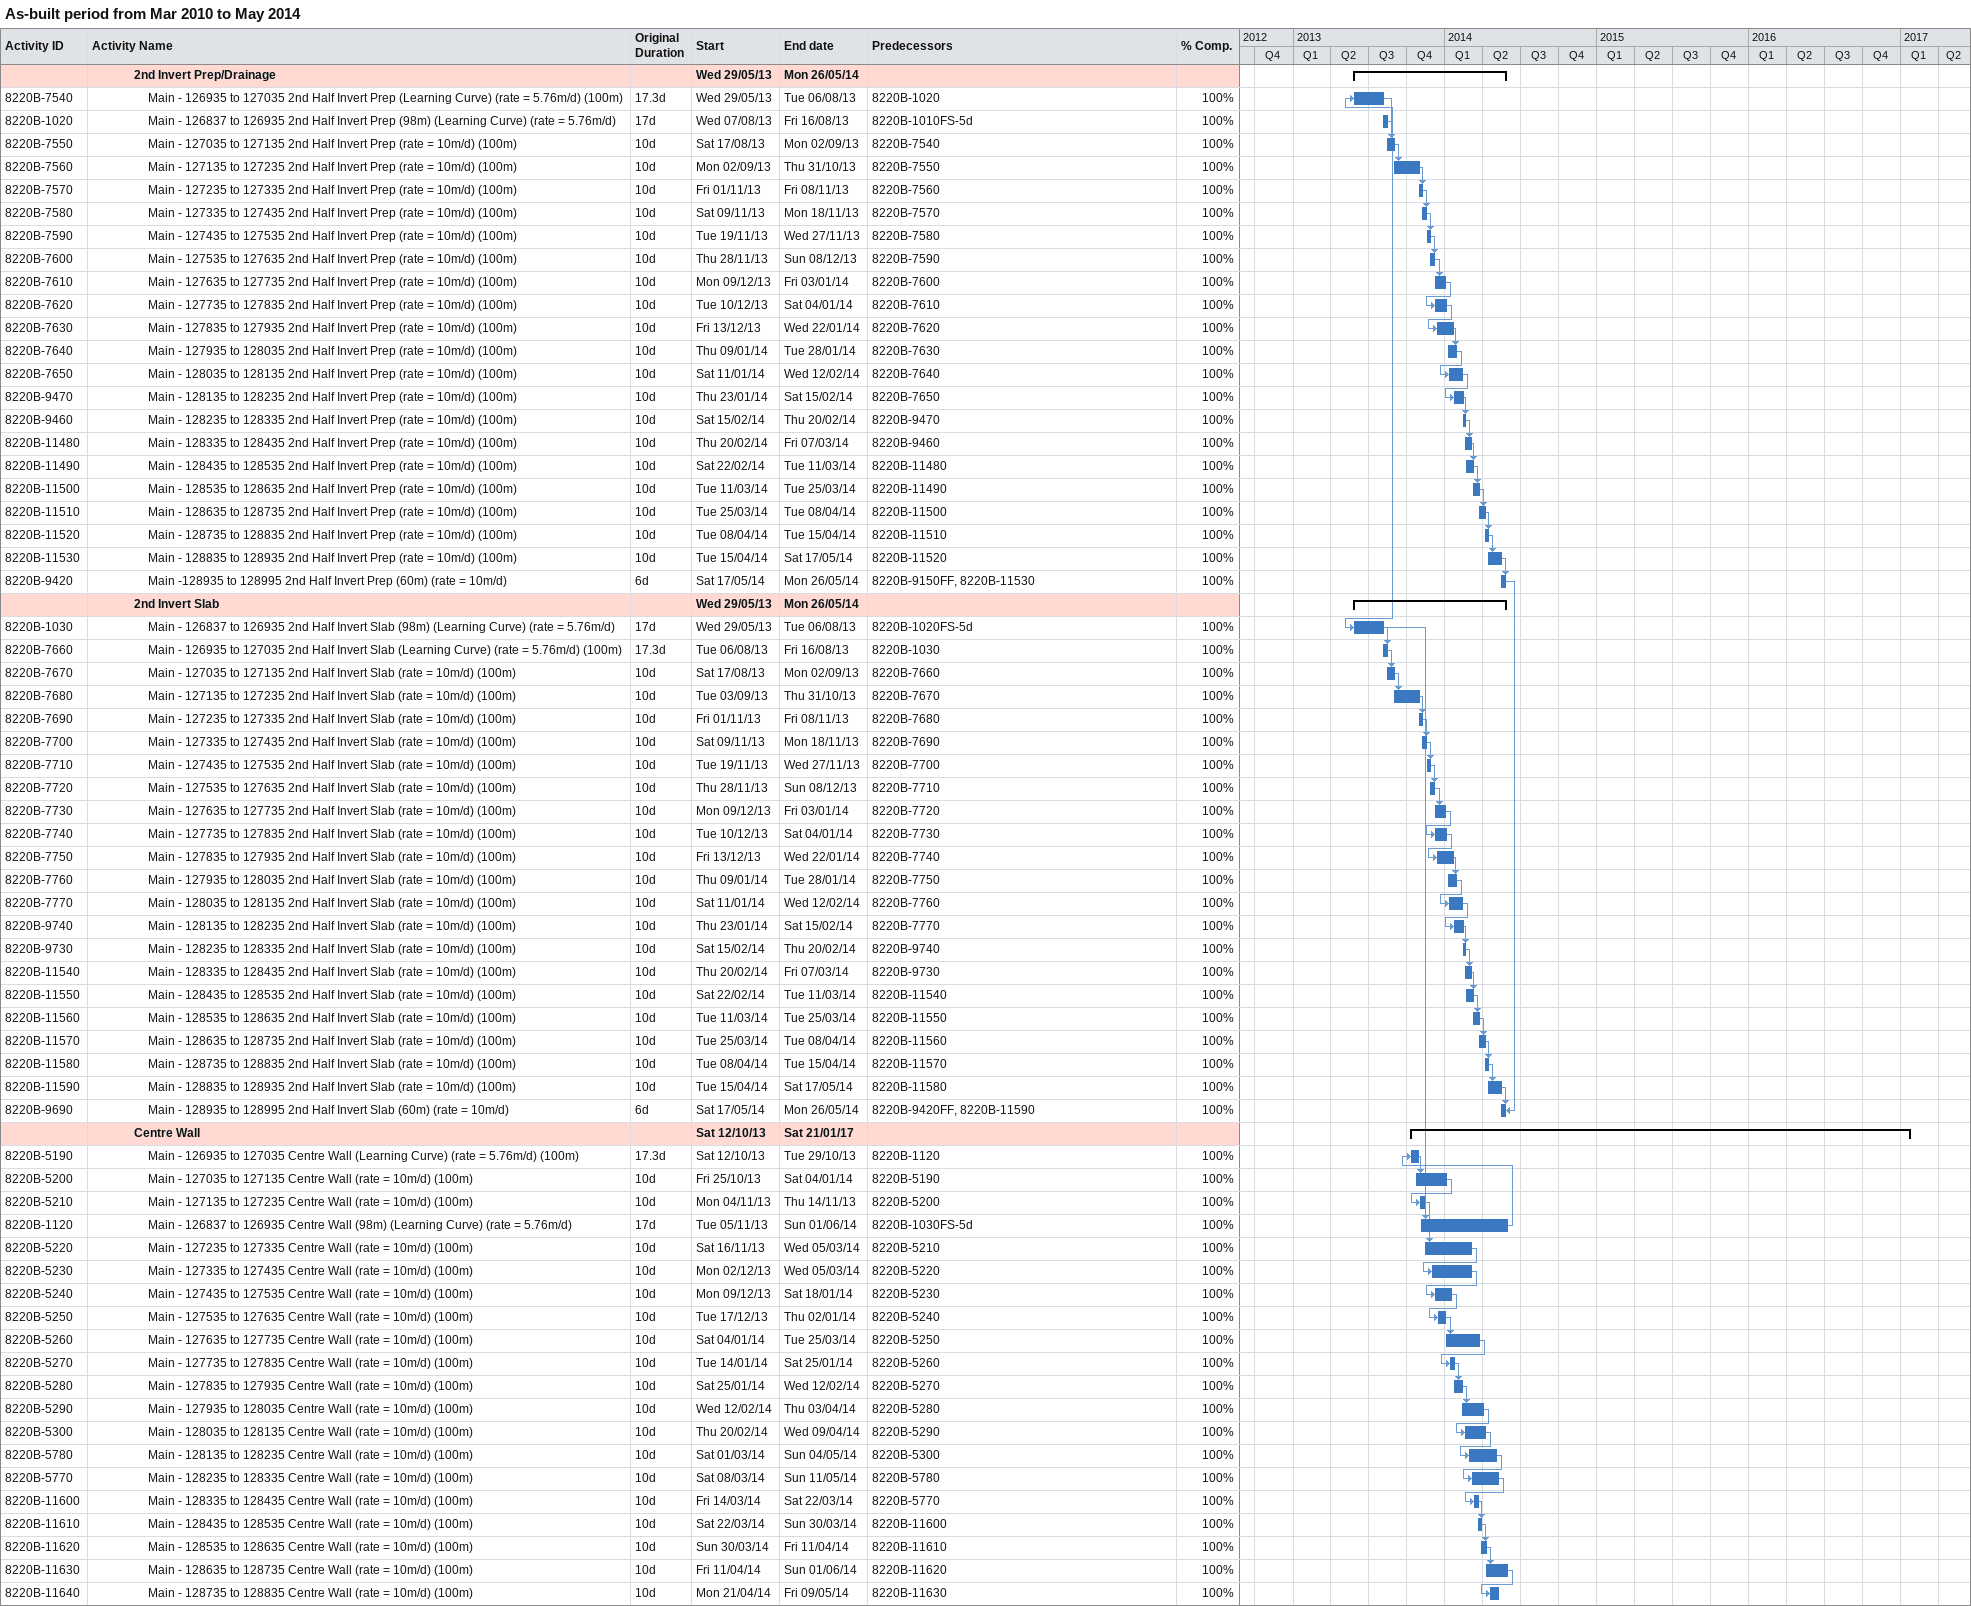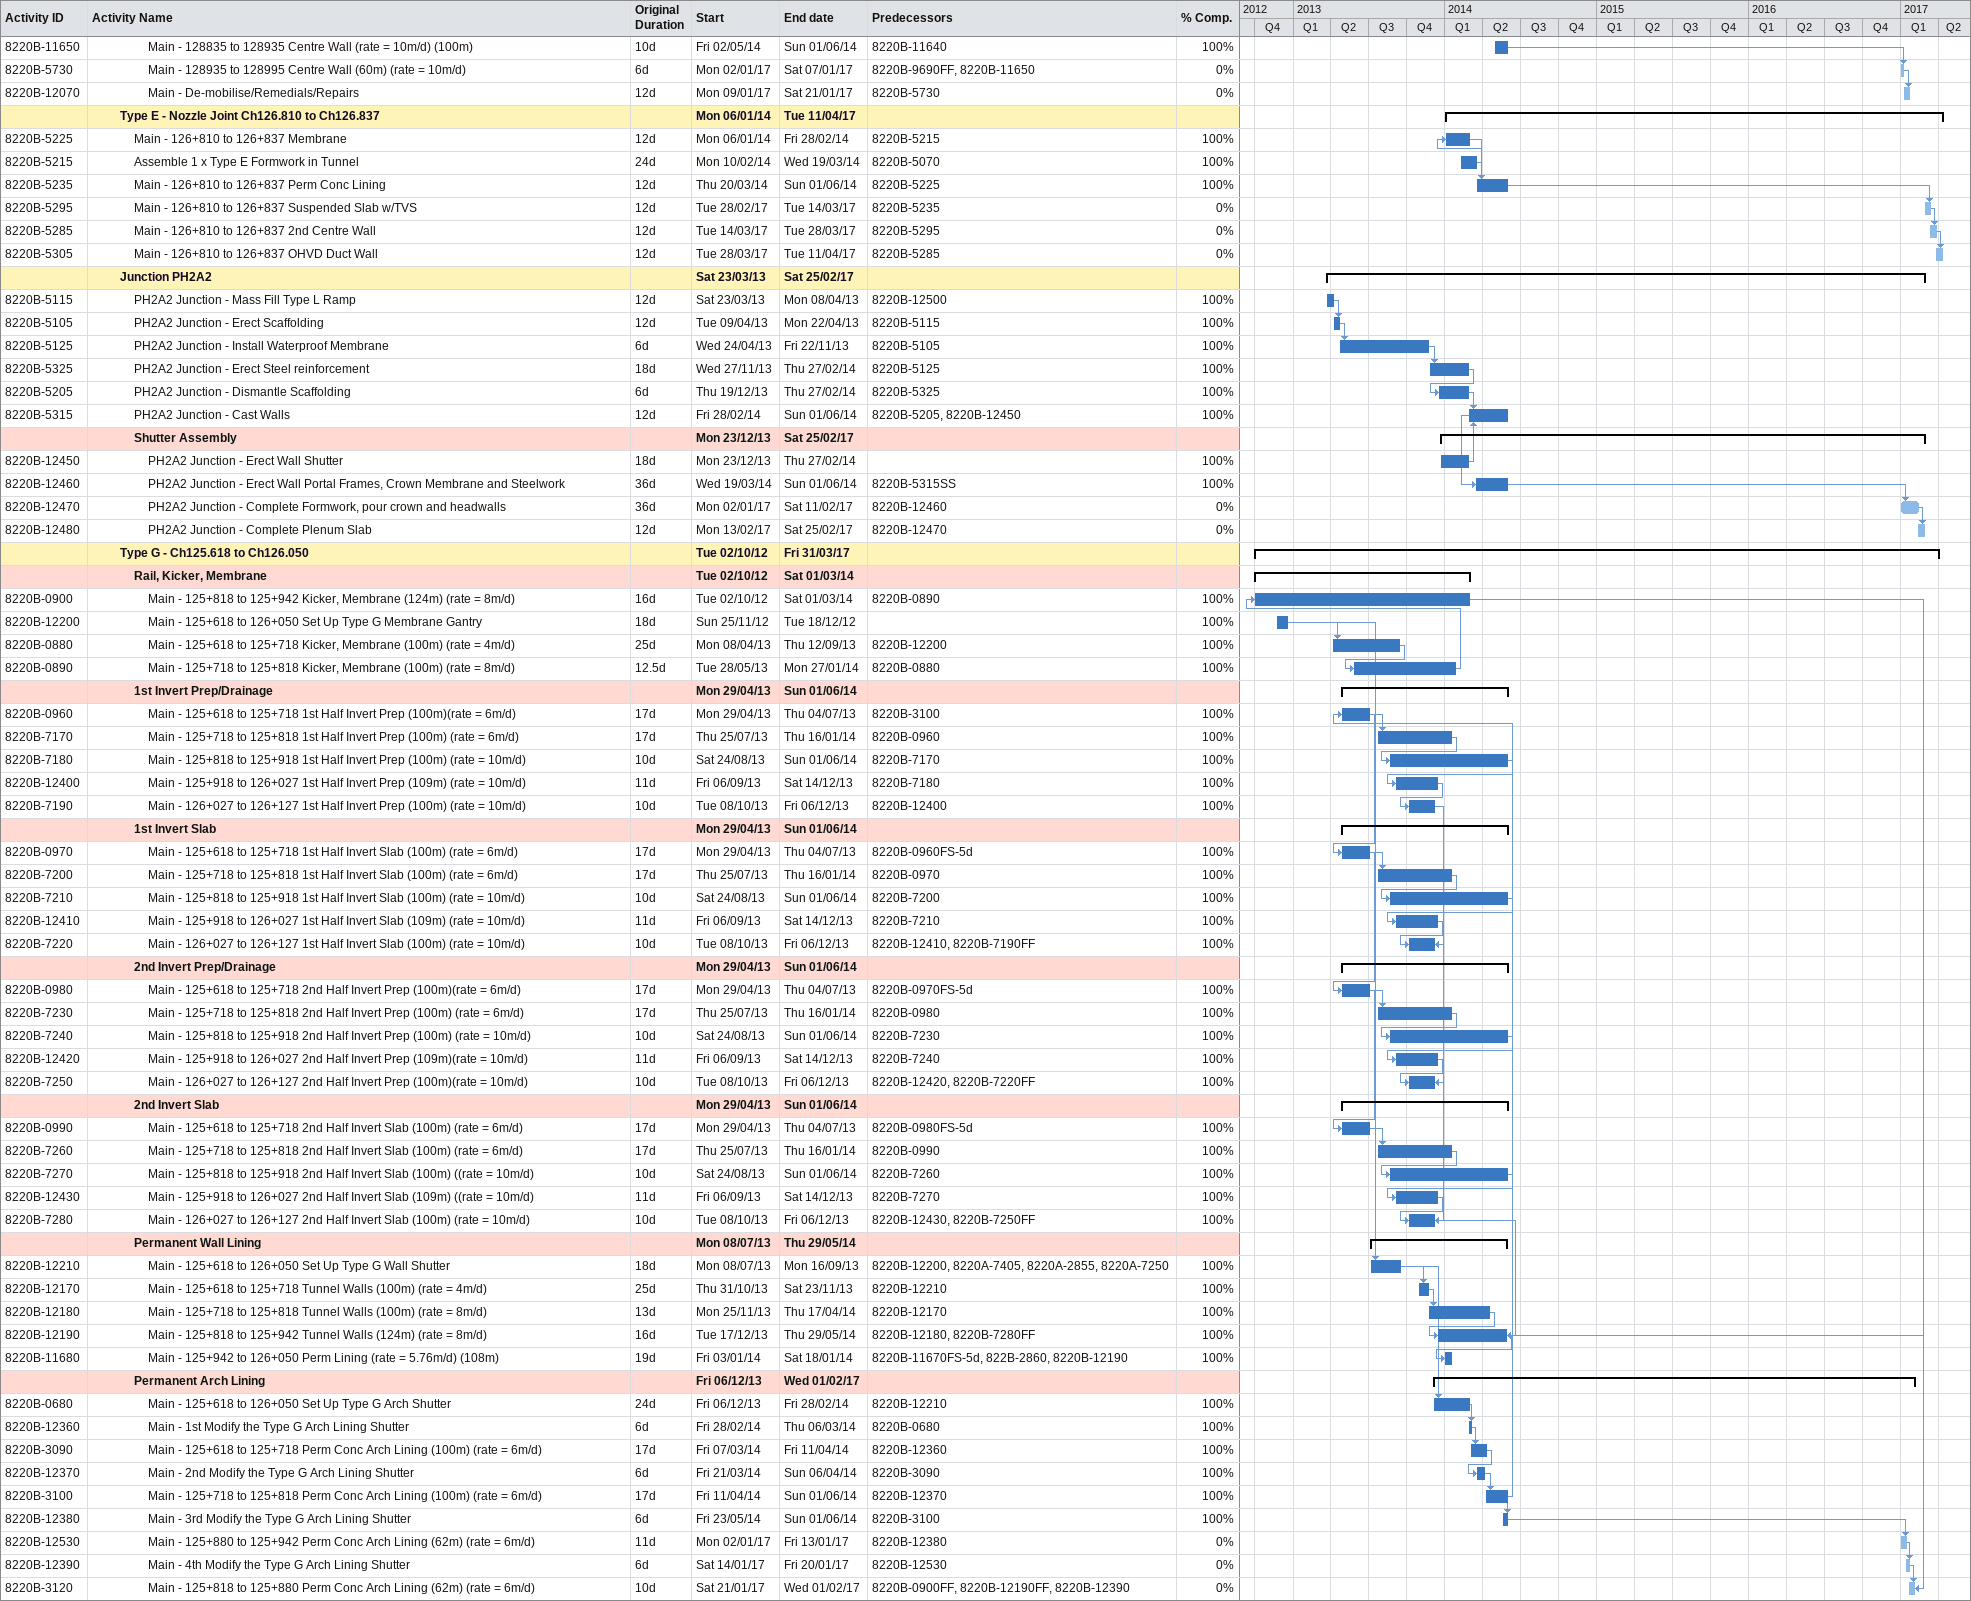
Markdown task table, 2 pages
As-built period from Mar 2010 to May 2014

| ID | Level | Task | Original duration | Start | Finish | Predecessors | % complete |
|---|---|---|---|---|---|---|---|
|  | 4 | **2nd Invert Prep/Drainage** |  | 2013-05-29 | 2014-05-26 |  |  |
| 8220B-7540 | 5 | Main - 126935 to 127035 2nd Half Invert Prep (Learning Curve) (rate = 5.76m/d) (100m) | 17.3d | 2013-05-29 | 2013-08-06 | 8220B-1020 | 100 |
| 8220B-1020 | 5 | Main - 126837 to 126935 2nd Half Invert Prep (98m) (Learning Curve) (rate = 5.76m/d) | 17d | 2013-08-07 | 2013-08-16 | 8220B-1010FS-5d | 100 |
| 8220B-7550 | 5 | Main - 127035 to 127135 2nd Half Invert Prep (rate = 10m/d) (100m) | 10d | 2013-08-17 | 2013-09-02 | 8220B-7540 | 100 |
| 8220B-7560 | 5 | Main - 127135 to 127235 2nd Half Invert Prep (rate = 10m/d) (100m) | 10d | 2013-09-02 | 2013-10-31 | 8220B-7550 | 100 |
| 8220B-7570 | 5 | Main - 127235 to 127335 2nd Half Invert Prep (rate = 10m/d) (100m) | 10d | 2013-11-01 | 2013-11-08 | 8220B-7560 | 100 |
| 8220B-7580 | 5 | Main - 127335 to 127435 2nd Half Invert Prep (rate = 10m/d) (100m) | 10d | 2013-11-09 | 2013-11-18 | 8220B-7570 | 100 |
| 8220B-7590 | 5 | Main - 127435 to 127535 2nd Half Invert Prep (rate = 10m/d) (100m) | 10d | 2013-11-19 | 2013-11-27 | 8220B-7580 | 100 |
| 8220B-7600 | 5 | Main - 127535 to 127635 2nd Half Invert Prep (rate = 10m/d) (100m) | 10d | 2013-11-28 | 2013-12-08 | 8220B-7590 | 100 |
| 8220B-7610 | 5 | Main - 127635 to 127735 2nd Half Invert Prep (rate = 10m/d) (100m) | 10d | 2013-12-09 | 2014-01-03 | 8220B-7600 | 100 |
| 8220B-7620 | 5 | Main - 127735 to 127835 2nd Half Invert Prep (rate = 10m/d) (100m) | 10d | 2013-12-10 | 2014-01-04 | 8220B-7610 | 100 |
| 8220B-7630 | 5 | Main - 127835 to 127935 2nd Half Invert Prep (rate = 10m/d) (100m) | 10d | 2013-12-13 | 2014-01-22 | 8220B-7620 | 100 |
| 8220B-7640 | 5 | Main - 127935 to 128035 2nd Half Invert Prep (rate = 10m/d) (100m) | 10d | 2014-01-09 | 2014-01-28 | 8220B-7630 | 100 |
| 8220B-7650 | 5 | Main - 128035 to 128135 2nd Half Invert Prep (rate = 10m/d) (100m) | 10d | 2014-01-11 | 2014-02-12 | 8220B-7640 | 100 |
| 8220B-9470 | 5 | Main - 128135 to 128235 2nd Half Invert Prep (rate = 10m/d) (100m) | 10d | 2014-01-23 | 2014-02-15 | 8220B-7650 | 100 |
| 8220B-9460 | 5 | Main - 128235 to 128335 2nd Half Invert Prep (rate = 10m/d) (100m) | 10d | 2014-02-15 | 2014-02-20 | 8220B-9470 | 100 |
| 8220B-11480 | 5 | Main - 128335 to 128435 2nd Half Invert Prep (rate = 10m/d) (100m) | 10d | 2014-02-20 | 2014-03-07 | 8220B-9460 | 100 |
| 8220B-11490 | 5 | Main - 128435 to 128535 2nd Half Invert Prep (rate = 10m/d) (100m) | 10d | 2014-02-22 | 2014-03-11 | 8220B-11480 | 100 |
| 8220B-11500 | 5 | Main - 128535 to 128635 2nd Half Invert Prep (rate = 10m/d) (100m) | 10d | 2014-03-11 | 2014-03-25 | 8220B-11490 | 100 |
| 8220B-11510 | 5 | Main - 128635 to 128735 2nd Half Invert Prep (rate = 10m/d) (100m) | 10d | 2014-03-25 | 2014-04-08 | 8220B-11500 | 100 |
| 8220B-11520 | 5 | Main - 128735 to 128835 2nd Half Invert Prep (rate = 10m/d) (100m) | 10d | 2014-04-08 | 2014-04-15 | 8220B-11510 | 100 |
| 8220B-11530 | 5 | Main - 128835 to 128935 2nd Half Invert Prep (rate = 10m/d) (100m) | 10d | 2014-04-15 | 2014-05-17 | 8220B-11520 | 100 |
| 8220B-9420 | 5 | Main -128935 to 128995 2nd Half Invert Prep (60m) (rate = 10m/d) | 6d | 2014-05-17 | 2014-05-26 | 8220B-9150FF, 8220B-11530 | 100 |
|  | 4 | **2nd Invert Slab** |  | 2013-05-29 | 2014-05-26 |  |  |
| 8220B-1030 | 5 | Main - 126837 to 126935 2nd Half Invert Slab (98m) (Learning Curve) (rate = 5.76m/d) | 17d | 2013-05-29 | 2013-08-06 | 8220B-1020FS-5d | 100 |
| 8220B-7660 | 5 | Main - 126935 to 127035 2nd Half Invert Slab (Learning Curve) (rate = 5.76m/d) (100m) | 17.3d | 2013-08-06 | 2013-08-16 | 8220B-1030 | 100 |
| 8220B-7670 | 5 | Main - 127035 to 127135 2nd Half Invert Slab (rate = 10m/d) (100m) | 10d | 2013-08-17 | 2013-09-02 | 8220B-7660 | 100 |
| 8220B-7680 | 5 | Main - 127135 to 127235 2nd Half Invert Slab (rate = 10m/d) (100m) | 10d | 2013-09-03 | 2013-10-31 | 8220B-7670 | 100 |
| 8220B-7690 | 5 | Main - 127235 to 127335 2nd Half Invert Slab (rate = 10m/d) (100m) | 10d | 2013-11-01 | 2013-11-08 | 8220B-7680 | 100 |
| 8220B-7700 | 5 | Main - 127335 to 127435 2nd Half Invert Slab (rate = 10m/d) (100m) | 10d | 2013-11-09 | 2013-11-18 | 8220B-7690 | 100 |
| 8220B-7710 | 5 | Main - 127435 to 127535 2nd Half Invert Slab (rate = 10m/d) (100m) | 10d | 2013-11-19 | 2013-11-27 | 8220B-7700 | 100 |
| 8220B-7720 | 5 | Main - 127535 to 127635 2nd Half Invert Slab (rate = 10m/d) (100m) | 10d | 2013-11-28 | 2013-12-08 | 8220B-7710 | 100 |
| 8220B-7730 | 5 | Main - 127635 to 127735 2nd Half Invert Slab (rate = 10m/d) (100m) | 10d | 2013-12-09 | 2014-01-03 | 8220B-7720 | 100 |
| 8220B-7740 | 5 | Main - 127735 to 127835 2nd Half Invert Slab (rate = 10m/d) (100m) | 10d | 2013-12-10 | 2014-01-04 | 8220B-7730 | 100 |
| 8220B-7750 | 5 | Main - 127835 to 127935 2nd Half Invert Slab (rate = 10m/d) (100m) | 10d | 2013-12-13 | 2014-01-22 | 8220B-7740 | 100 |
| 8220B-7760 | 5 | Main - 127935 to 128035 2nd Half Invert Slab (rate = 10m/d) (100m) | 10d | 2014-01-09 | 2014-01-28 | 8220B-7750 | 100 |
| 8220B-7770 | 5 | Main - 128035 to 128135 2nd Half Invert Slab (rate = 10m/d) (100m) | 10d | 2014-01-11 | 2014-02-12 | 8220B-7760 | 100 |
| 8220B-9740 | 5 | Main - 128135 to 128235 2nd Half Invert Slab (rate = 10m/d) (100m) | 10d | 2014-01-23 | 2014-02-15 | 8220B-7770 | 100 |
| 8220B-9730 | 5 | Main - 128235 to 128335 2nd Half Invert Slab (rate = 10m/d) (100m) | 10d | 2014-02-15 | 2014-02-20 | 8220B-9740 | 100 |
| 8220B-11540 | 5 | Main - 128335 to 128435 2nd Half Invert Slab (rate = 10m/d) (100m) | 10d | 2014-02-20 | 2014-03-07 | 8220B-9730 | 100 |
| 8220B-11550 | 5 | Main - 128435 to 128535 2nd Half Invert Slab (rate = 10m/d) (100m) | 10d | 2014-02-22 | 2014-03-11 | 8220B-11540 | 100 |
| 8220B-11560 | 5 | Main - 128535 to 128635 2nd Half Invert Slab (rate = 10m/d) (100m) | 10d | 2014-03-11 | 2014-03-25 | 8220B-11550 | 100 |
| 8220B-11570 | 5 | Main - 128635 to 128735 2nd Half Invert Slab (rate = 10m/d) (100m) | 10d | 2014-03-25 | 2014-04-08 | 8220B-11560 | 100 |
| 8220B-11580 | 5 | Main - 128735 to 128835 2nd Half Invert Slab (rate = 10m/d) (100m) | 10d | 2014-04-08 | 2014-04-15 | 8220B-11570 | 100 |
| 8220B-11590 | 5 | Main - 128835 to 128935 2nd Half Invert Slab (rate = 10m/d) (100m) | 10d | 2014-04-15 | 2014-05-17 | 8220B-11580 | 100 |
| 8220B-9690 | 5 | Main - 128935 to 128995 2nd Half Invert Slab (60m) (rate = 10m/d) | 6d | 2014-05-17 | 2014-05-26 | 8220B-9420FF, 8220B-11590 | 100 |
|  | 4 | **Centre Wall** |  | 2013-10-12 | 2017-01-21 |  |  |
| 8220B-5190 | 5 | Main - 126935 to 127035 Centre Wall (Learning Curve) (rate = 5.76m/d) (100m) | 17.3d | 2013-10-12 | 2013-10-29 | 8220B-1120 | 100 |
| 8220B-5200 | 5 | Main - 127035 to 127135 Centre Wall (rate = 10m/d) (100m) | 10d | 2013-10-25 | 2014-01-04 | 8220B-5190 | 100 |
| 8220B-5210 | 5 | Main - 127135 to 127235 Centre Wall (rate = 10m/d) (100m) | 10d | 2013-11-04 | 2013-11-14 | 8220B-5200 | 100 |
| 8220B-1120 | 5 | Main - 126837 to 126935 Centre Wall (98m) (Learning Curve) (rate = 5.76m/d) | 17d | 2013-11-05 | 2014-06-01 | 8220B-1030FS-5d | 100 |
| 8220B-5220 | 5 | Main - 127235 to 127335 Centre Wall (rate = 10m/d) (100m) | 10d | 2013-11-16 | 2014-03-05 | 8220B-5210 | 100 |
| 8220B-5230 | 5 | Main - 127335 to 127435 Centre Wall (rate = 10m/d) (100m) | 10d | 2013-12-02 | 2014-03-05 | 8220B-5220 | 100 |
| 8220B-5240 | 5 | Main - 127435 to 127535 Centre Wall (rate = 10m/d) (100m) | 10d | 2013-12-09 | 2014-01-18 | 8220B-5230 | 100 |
| 8220B-5250 | 5 | Main - 127535 to 127635 Centre Wall (rate = 10m/d) (100m) | 10d | 2013-12-17 | 2014-01-02 | 8220B-5240 | 100 |
| 8220B-5260 | 5 | Main - 127635 to 127735 Centre Wall (rate = 10m/d) (100m) | 10d | 2014-01-04 | 2014-03-25 | 8220B-5250 | 100 |
| 8220B-5270 | 5 | Main - 127735 to 127835 Centre Wall (rate = 10m/d) (100m) | 10d | 2014-01-14 | 2014-01-25 | 8220B-5260 | 100 |
| 8220B-5280 | 5 | Main - 127835 to 127935 Centre Wall (rate = 10m/d) (100m) | 10d | 2014-01-25 | 2014-02-12 | 8220B-5270 | 100 |
| 8220B-5290 | 5 | Main - 127935 to 128035 Centre Wall (rate = 10m/d) (100m) | 10d | 2014-02-12 | 2014-04-03 | 8220B-5280 | 100 |
| 8220B-5300 | 5 | Main - 128035 to 128135 Centre Wall (rate = 10m/d) (100m) | 10d | 2014-02-20 | 2014-04-09 | 8220B-5290 | 100 |
| 8220B-5780 | 5 | Main - 128135 to 128235 Centre Wall (rate = 10m/d) (100m) | 10d | 2014-03-01 | 2014-05-04 | 8220B-5300 | 100 |
| 8220B-5770 | 5 | Main - 128235 to 128335 Centre Wall (rate = 10m/d) (100m) | 10d | 2014-03-08 | 2014-05-11 | 8220B-5780 | 100 |
| 8220B-11600 | 5 | Main - 128335 to 128435 Centre Wall (rate = 10m/d) (100m) | 10d | 2014-03-14 | 2014-03-22 | 8220B-5770 | 100 |
| 8220B-11610 | 5 | Main - 128435 to 128535 Centre Wall (rate = 10m/d) (100m) | 10d | 2014-03-22 | 2014-03-30 | 8220B-11600 | 100 |
| 8220B-11620 | 5 | Main - 128535 to 128635 Centre Wall (rate = 10m/d) (100m) | 10d | 2014-03-30 | 2014-04-11 | 8220B-11610 | 100 |
| 8220B-11630 | 5 | Main - 128635 to 128735 Centre Wall (rate = 10m/d) (100m) | 10d | 2014-04-11 | 2014-06-01 | 8220B-11620 | 100 |
| 8220B-11640 | 5 | Main - 128735 to 128835 Centre Wall (rate = 10m/d) (100m) | 10d | 2014-04-21 | 2014-05-09 | 8220B-11630 | 100 |
| 8220B-11650 | 5 | Main - 128835 to 128935 Centre Wall (rate = 10m/d) (100m) | 10d | 2014-05-02 | 2014-06-01 | 8220B-11640 | 100 |
| 8220B-5730 | 5 | Main - 128935 to 128995 Centre Wall (60m) (rate = 10m/d) | 6d | 2017-01-02 | 2017-01-07 | 8220B-9690FF, 8220B-11650 | 0 |
| 8220B-12070 | 5 | Main - De-mobilise/Remedials/Repairs | 12d | 2017-01-09 | 2017-01-21 | 8220B-5730 | 0 |
|  | 3 | **Type E - Nozzle Joint Ch126.810 to Ch126.837** |  | 2014-01-06 | 2017-04-11 |  |  |
| 8220B-5225 | 4 | Main - 126+810 to 126+837 Membrane | 12d | 2014-01-06 | 2014-02-28 | 8220B-5215 | 100 |
| 8220B-5215 | 4 | Assemble 1 x Type E Formwork in Tunnel | 24d | 2014-02-10 | 2014-03-19 | 8220B-5070 | 100 |
| 8220B-5235 | 4 | Main - 126+810 to 126+837 Perm Conc Lining | 12d | 2014-03-20 | 2014-06-01 | 8220B-5225 | 100 |
| 8220B-5295 | 4 | Main - 126+810 to 126+837 Suspended Slab w/TVS | 12d | 2017-02-28 | 2017-03-14 | 8220B-5235 | 0 |
| 8220B-5285 | 4 | Main - 126+810 to 126+837 2nd Centre Wall | 12d | 2017-03-14 | 2017-03-28 | 8220B-5295 | 0 |
| 8220B-5305 | 4 | Main - 126+810 to 126+837 OHVD Duct Wall | 12d | 2017-03-28 | 2017-04-11 | 8220B-5285 | 0 |
|  | 3 | **Junction PH2A2** |  | 2013-03-23 | 2017-02-25 |  |  |
| 8220B-5115 | 4 | PH2A2 Junction - Mass Fill Type L Ramp | 12d | 2013-03-23 | 2013-04-08 | 8220B-12500 | 100 |
| 8220B-5105 | 4 | PH2A2 Junction - Erect Scaffolding | 12d | 2013-04-09 | 2013-04-22 | 8220B-5115 | 100 |
| 8220B-5125 | 4 | PH2A2 Junction - Install Waterproof Membrane | 6d | 2013-04-24 | 2013-11-22 | 8220B-5105 | 100 |
| 8220B-5325 | 4 | PH2A2 Junction - Erect Steel reinforcement | 18d | 2013-11-27 | 2014-02-27 | 8220B-5125 | 100 |
| 8220B-5205 | 4 | PH2A2 Junction - Dismantle Scaffolding | 6d | 2013-12-19 | 2014-02-27 | 8220B-5325 | 100 |
| 8220B-5315 | 4 | PH2A2 Junction - Cast Walls | 12d | 2014-02-28 | 2014-06-01 | 8220B-5205, 8220B-12450 | 100 |
|  | 4 | **Shutter Assembly** |  | 2013-12-23 | 2017-02-25 |  |  |
| 8220B-12450 | 5 | PH2A2 Junction - Erect Wall Shutter | 18d | 2013-12-23 | 2014-02-27 |  | 100 |
| 8220B-12460 | 5 | PH2A2 Junction - Erect Wall Portal Frames, Crown Membrane and Steelwork | 36d | 2014-03-19 | 2014-06-01 | 8220B-5315SS | 100 |
| 8220B-12470 | 5 | PH2A2 Junction - Complete Formwork, pour crown and headwalls | 36d | 2017-01-02 | 2017-02-11 | 8220B-12460 | 0 |
| 8220B-12480 | 5 | PH2A2 Junction - Complete Plenum Slab | 12d | 2017-02-13 | 2017-02-25 | 8220B-12470 | 0 |
|  | 3 | **Type G - Ch125.618 to Ch126.050** |  | 2012-10-02 | 2017-03-31 |  |  |
|  | 4 | **Rail, Kicker, Membrane** |  | 2012-10-02 | 2014-03-01 |  |  |
| 8220B-0900 | 5 | Main - 125+818 to 125+942 Kicker, Membrane (124m) (rate = 8m/d) | 16d | 2012-10-02 | 2014-03-01 | 8220B-0890 | 100 |
| 8220B-12200 | 5 | Main - 125+618 to 126+050 Set Up Type G Membrane Gantry | 18d | 2012-11-25 | 2012-12-18 |  | 100 |
| 8220B-0880 | 5 | Main - 125+618 to 125+718 Kicker, Membrane (100m) (rate = 4m/d) | 25d | 2013-04-08 | 2013-09-12 | 8220B-12200 | 100 |
| 8220B-0890 | 5 | Main - 125+718 to 125+818 Kicker, Membrane (100m) (rate = 8m/d) | 12.5d | 2013-05-28 | 2014-01-27 | 8220B-0880 | 100 |
|  | 4 | **1st Invert Prep/Drainage** |  | 2013-04-29 | 2014-06-01 |  |  |
| 8220B-0960 | 5 | Main - 125+618 to 125+718 1st Half Invert Prep (100m)(rate = 6m/d) | 17d | 2013-04-29 | 2013-07-04 | 8220B-3100 | 100 |
| 8220B-7170 | 5 | Main - 125+718 to 125+818 1st Half Invert Prep (100m) (rate = 6m/d) | 17d | 2013-07-25 | 2014-01-16 | 8220B-0960 | 100 |
| 8220B-7180 | 5 | Main - 125+818 to 125+918 1st Half Invert Prep (100m) (rate = 10m/d) | 10d | 2013-08-24 | 2014-06-01 | 8220B-7170 | 100 |
| 8220B-12400 | 5 | Main - 125+918 to 126+027 1st Half Invert Prep (109m) (rate = 10m/d) | 11d | 2013-09-06 | 2013-12-14 | 8220B-7180 | 100 |
| 8220B-7190 | 5 | Main - 126+027 to 126+127 1st Half Invert Prep (100m) (rate = 10m/d) | 10d | 2013-10-08 | 2013-12-06 | 8220B-12400 | 100 |
|  | 4 | **1st Invert Slab** |  | 2013-04-29 | 2014-06-01 |  |  |
| 8220B-0970 | 5 | Main - 125+618 to 125+718 1st Half Invert Slab (100m) (rate = 6m/d) | 17d | 2013-04-29 | 2013-07-04 | 8220B-0960FS-5d | 100 |
| 8220B-7200 | 5 | Main - 125+718 to 125+818 1st Half Invert Slab (100m) (rate = 6m/d) | 17d | 2013-07-25 | 2014-01-16 | 8220B-0970 | 100 |
| 8220B-7210 | 5 | Main - 125+818 to 125+918 1st Half Invert Slab (100m) (rate = 10m/d) | 10d | 2013-08-24 | 2014-06-01 | 8220B-7200 | 100 |
| 8220B-12410 | 5 | Main - 125+918 to 126+027 1st Half Invert Slab (109m) (rate = 10m/d) | 11d | 2013-09-06 | 2013-12-14 | 8220B-7210 | 100 |
| 8220B-7220 | 5 | Main - 126+027 to 126+127 1st Half Invert Slab (100m) (rate = 10m/d) | 10d | 2013-10-08 | 2013-12-06 | 8220B-12410, 8220B-7190FF | 100 |
|  | 4 | **2nd Invert Prep/Drainage** |  | 2013-04-29 | 2014-06-01 |  |  |
| 8220B-0980 | 5 | Main - 125+618 to 125+718 2nd Half Invert Prep (100m)(rate = 6m/d) | 17d | 2013-04-29 | 2013-07-04 | 8220B-0970FS-5d | 100 |
| 8220B-7230 | 5 | Main - 125+718 to 125+818 2nd Half Invert Prep (100m) (rate = 6m/d) | 17d | 2013-07-25 | 2014-01-16 | 8220B-0980 | 100 |
| 8220B-7240 | 5 | Main - 125+818 to 125+918 2nd Half Invert Prep (100m) (rate = 10m/d) | 10d | 2013-08-24 | 2014-06-01 | 8220B-7230 | 100 |
| 8220B-12420 | 5 | Main - 125+918 to 126+027 2nd Half Invert Prep (109m)(rate = 10m/d) | 11d | 2013-09-06 | 2013-12-14 | 8220B-7240 | 100 |
| 8220B-7250 | 5 | Main - 126+027 to 126+127 2nd Half Invert Prep (100m)(rate = 10m/d) | 10d | 2013-10-08 | 2013-12-06 | 8220B-12420, 8220B-7220FF | 100 |
|  | 4 | **2nd Invert Slab** |  | 2013-04-29 | 2014-06-01 |  |  |
| 8220B-0990 | 5 | Main - 125+618 to 125+718 2nd Half Invert Slab (100m) (rate = 6m/d) | 17d | 2013-04-29 | 2013-07-04 | 8220B-0980FS-5d | 100 |
| 8220B-7260 | 5 | Main - 125+718 to 125+818 2nd Half Invert Slab (100m) (rate = 6m/d) | 17d | 2013-07-25 | 2014-01-16 | 8220B-0990 | 100 |
| 8220B-7270 | 5 | Main - 125+818 to 125+918 2nd Half Invert Slab (100m) ((rate = 10m/d) | 10d | 2013-08-24 | 2014-06-01 | 8220B-7260 | 100 |
| 8220B-12430 | 5 | Main - 125+918 to 126+027 2nd Half Invert Slab (109m) ((rate = 10m/d) | 11d | 2013-09-06 | 2013-12-14 | 8220B-7270 | 100 |
| 8220B-7280 | 5 | Main - 126+027 to 126+127 2nd Half Invert Slab (100m) (rate = 10m/d) | 10d | 2013-10-08 | 2013-12-06 | 8220B-12430, 8220B-7250FF | 100 |
|  | 4 | **Permanent Wall Lining** |  | 2013-07-08 | 2014-05-29 |  |  |
| 8220B-12210 | 5 | Main - 125+618 to 126+050 Set Up Type G Wall Shutter | 18d | 2013-07-08 | 2013-09-16 | 8220B-12200, 8220A-7405, 8220A-2855, 8220A-7250 | 100 |
| 8220B-12170 | 5 | Main - 125+618 to 125+718 Tunnel Walls (100m) (rate = 4m/d) | 25d | 2013-10-31 | 2013-11-23 | 8220B-12210 | 100 |
| 8220B-12180 | 5 | Main - 125+718 to 125+818 Tunnel Walls (100m) (rate = 8m/d) | 13d | 2013-11-25 | 2014-04-17 | 8220B-12170 | 100 |
| 8220B-12190 | 5 | Main - 125+818 to 125+942 Tunnel Walls (124m) (rate = 8m/d) | 16d | 2013-12-17 | 2014-05-29 | 8220B-12180, 8220B-7280FF | 100 |
| 8220B-11680 | 5 | Main - 125+942 to 126+050 Perm Lining (rate = 5.76m/d) (108m) | 19d | 2014-01-03 | 2014-01-18 | 8220B-11670FS-5d, 822B-2860, 8220B-12190 | 100 |
|  | 4 | **Permanent Arch Lining** |  | 2013-12-06 | 2017-02-01 |  |  |
| 8220B-0680 | 5 | Main - 125+618 to 126+050 Set Up Type G Arch Shutter | 24d | 2013-12-06 | 2014-02-28 | 8220B-12210 | 100 |
| 8220B-12360 | 5 | Main - 1st Modify the Type G Arch Lining Shutter | 6d | 2014-02-28 | 2014-03-06 | 8220B-0680 | 100 |
| 8220B-3090 | 5 | Main - 125+618 to 125+718 Perm Conc Arch Lining (100m) (rate = 6m/d) | 17d | 2014-03-07 | 2014-04-11 | 8220B-12360 | 100 |
| 8220B-12370 | 5 | Main - 2nd Modify the Type G Arch Lining Shutter | 6d | 2014-03-21 | 2014-04-06 | 8220B-3090 | 100 |
| 8220B-3100 | 5 | Main - 125+718 to 125+818 Perm Conc Arch Lining (100m) (rate = 6m/d) | 17d | 2014-04-11 | 2014-06-01 | 8220B-12370 | 100 |
| 8220B-12380 | 5 | Main - 3rd Modify the Type G Arch Lining Shutter | 6d | 2014-05-23 | 2014-06-01 | 8220B-3100 | 100 |
| 8220B-12530 | 5 | Main - 125+880 to 125+942 Perm Conc Arch Lining (62m) (rate = 6m/d) | 11d | 2017-01-02 | 2017-01-13 | 8220B-12380 | 0 |
| 8220B-12390 | 5 | Main - 4th Modify the Type G Arch Lining Shutter | 6d | 2017-01-14 | 2017-01-20 | 8220B-12530 | 0 |
| 8220B-3120 | 5 | Main - 125+818 to 125+880 Perm Conc Arch Lining (62m) (rate = 6m/d) | 10d | 2017-01-21 | 2017-02-01 | 8220B-0900FF, 8220B-12190FF, 8220B-12390 | 0 |
